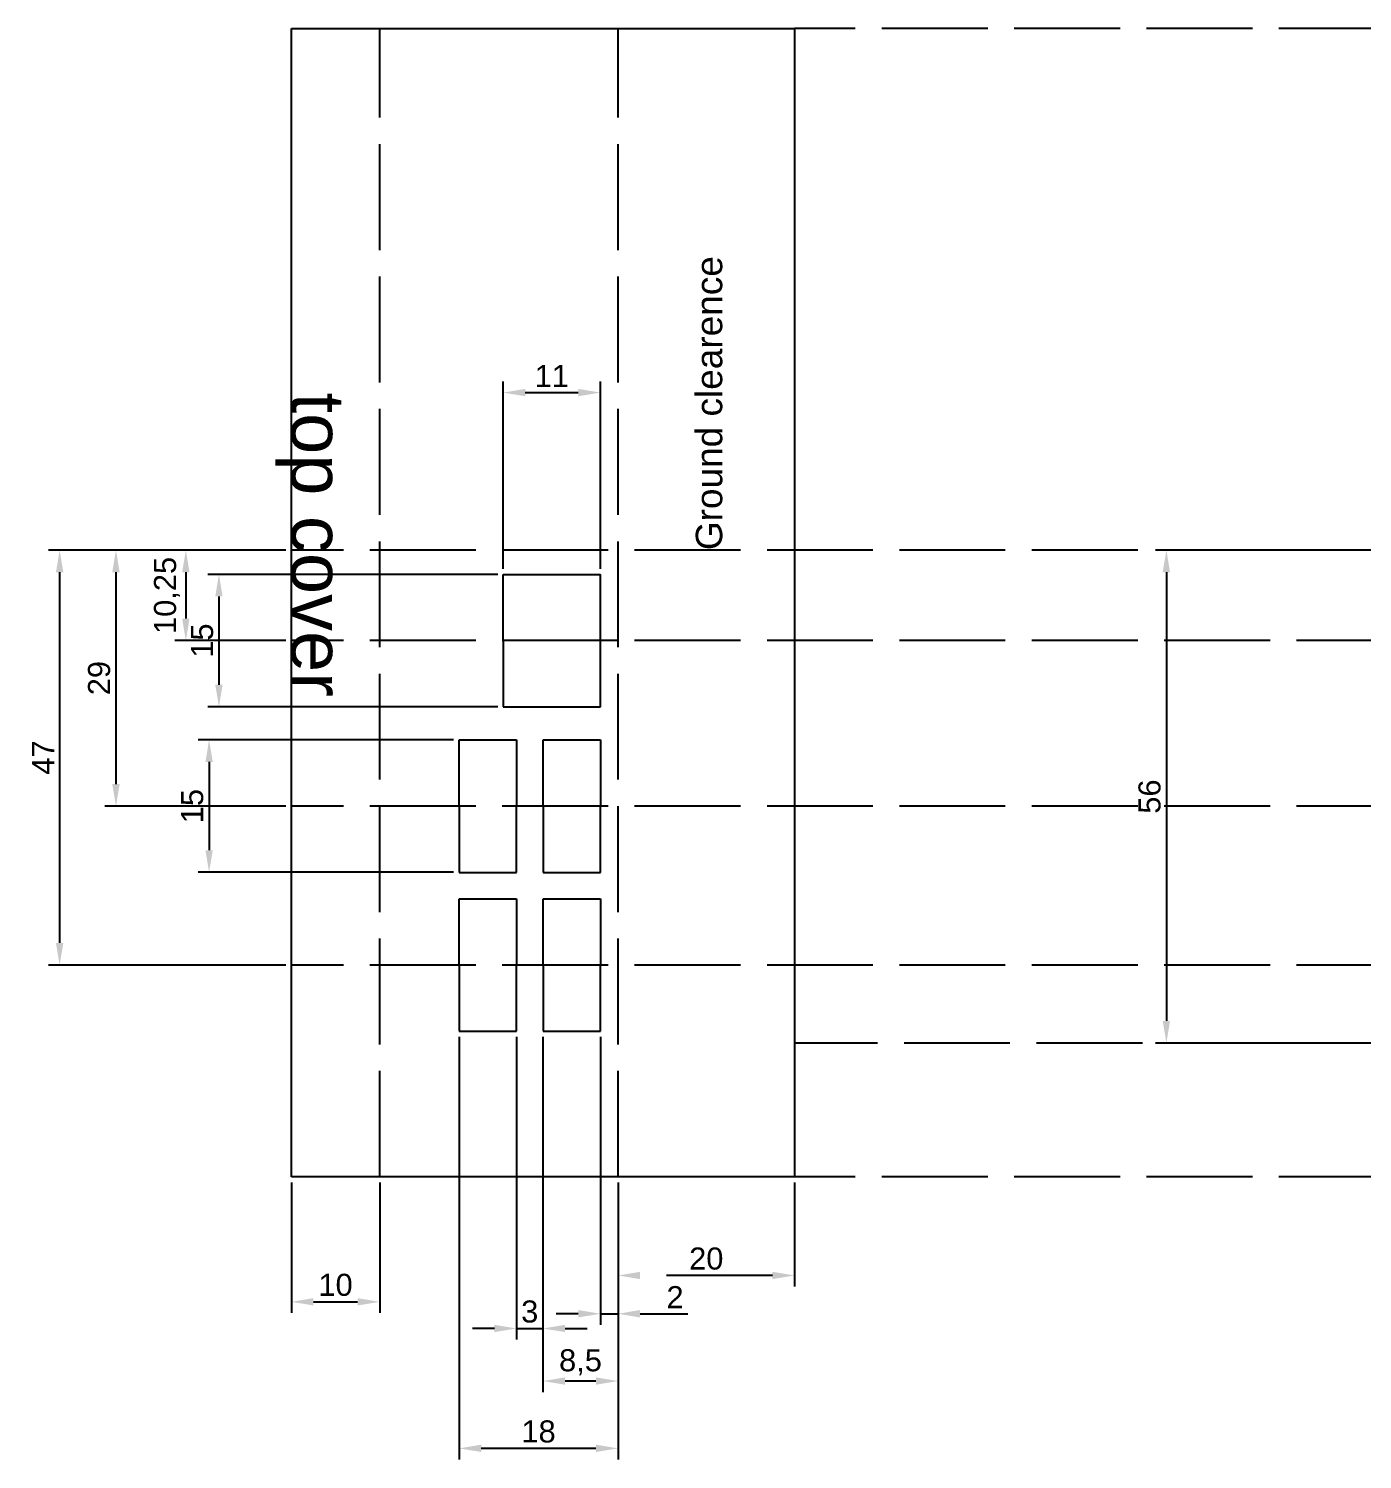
# Model space of a CAD drawing. Header units: millimetres. Extents: x 4871 to 10927, y 4991 to 10274.
# Drawn here: x 4870.6 to 5021.7, y 4998.7 to 5160.8 of the extents above; entities that cross this region are included whole.
import ezdxf

# ---------------------------------------------------------------- set-up
doc = ezdxf.new("R2010")
doc.units = ezdxf.units.MM
doc.linetypes.add('ACAD_ISO02W100', pattern=[15, 12, -3])
doc.styles.get("Standard").update_dxf_attribs({"font": 'arial.ttf'})
doc.dimstyles.new('ISO-25', dxfattribs={"dimtxt": 2.5, "dimasz": 2.5, "dimexe": 1.25, "dimexo": 0.625, "dimtad": 1, "dimtxsty": 'Standard', "dimcen": 2.5, "dimadec": 0, "dimazin": 0, "dimtfac": 1, "dimtmove": 0, "dimatfit": 3, "dimfxl": 1, "dimarcsym": 0})

# ---------------------------------------------------------------- blocks, each defined once
blk = doc.blocks.new('*D57')
at = {"color": 0, "linetype": 'ACAD_ISO02W100', "lineweight": -2, "transparency": 16777216}
for p, q in [((4937.34, 5030.12), (4937.34, 5018.33)), ((4957.34, 5030.12), (4957.34, 5018.33)), ((4954.84, 5019.58), (4939.84, 5019.58))]:
    blk.add_line(p, q, dxfattribs=at)
for points in [[(4939.84, 5019.99), (4939.84, 5019.16), (4937.34, 5019.58)], [(4954.84, 5019.99), (4954.84, 5019.16), (4957.34, 5019.58)]]:
    blk.add_solid(points, dxfattribs=at)
at = {"layer": 'Defpoints', "color": 0, "linetype": 'ACAD_ISO02W100', "lineweight": -2, "transparency": 16777216}
for p in [(4937.34, 5030.75), (4957.34, 5030.75), (4937.34, 5019.58)]:
    blk.add_point(p, dxfattribs=at)
at = {"color": 0, "linetype": 'ACAD_ISO02W100', "lineweight": -2, "transparency": 16777216, "insert": (4947.34, 5021.48), "char_height": 2.5, "attachment_point": 5}
blk.add_mtext('20', dxfattribs=at)
blk = doc.blocks.new('*D58')
at = {"color": 0, "linetype": 'ByBlock', "lineweight": -2, "transparency": 16777216}
for p, q in [((4899.72, 5101.75), (4887.13, 5101.75)), ((4888.38, 5099.25), (4888.38, 5094)), ((4899.72, 5091.5), (4887.13, 5091.5))]:
    blk.add_line(p, q, dxfattribs=at)
for points in [[(4887.96, 5099.25), (4888.79, 5099.25), (4888.38, 5101.75)], [(4887.96, 5094), (4888.79, 5094), (4888.38, 5091.5)]]:
    blk.add_solid(points, dxfattribs=at)
at = {"layer": 'Defpoints', "color": 0, "linetype": 'ByBlock', "lineweight": -2, "transparency": 16777216}
for p in [(4900.34, 5101.75), (4888.38, 5091.5), (4900.34, 5091.5)]:
    blk.add_point(p, dxfattribs=at)
at = {"color": 0, "linetype": 'ByBlock', "lineweight": -2, "transparency": 16777216, "insert": (4886.25, 5096.62), "char_height": 2.5, "attachment_point": 5, "rotation": 90}
blk.add_mtext('10,25', dxfattribs=at)
blk = doc.blocks.new('*D59')
at = {"color": 0, "linetype": 'ByBlock', "lineweight": -2, "transparency": 16777216}
for p, q in [((4899.72, 5101.75), (4879.21, 5101.75)), ((4880.46, 5099.25), (4880.46, 5075.25)), ((4899.72, 5072.75), (4879.21, 5072.75))]:
    blk.add_line(p, q, dxfattribs=at)
for points in [[(4880.04, 5099.25), (4880.88, 5099.25), (4880.46, 5101.75)], [(4880.04, 5075.25), (4880.88, 5075.25), (4880.46, 5072.75)]]:
    blk.add_solid(points, dxfattribs=at)
at = {"layer": 'Defpoints', "color": 0, "linetype": 'ByBlock', "lineweight": -2, "transparency": 16777216}
for p in [(4900.34, 5101.75), (4880.46, 5072.75), (4900.34, 5072.75)]:
    blk.add_point(p, dxfattribs=at)
at = {"color": 0, "linetype": 'ByBlock', "lineweight": -2, "transparency": 16777216, "insert": (4878.56, 5087.25), "char_height": 2.5, "attachment_point": 5, "rotation": 90}
blk.add_mtext('29', dxfattribs=at)
blk = doc.blocks.new('*D60')
at = {"color": 0, "linetype": 'ByBlock', "lineweight": -2, "transparency": 16777216}
for p, q in [((4899.72, 5101.75), (4872.83, 5101.75)), ((4874.08, 5099.25), (4874.08, 5057.25)), ((4899.72, 5054.75), (4872.83, 5054.75))]:
    blk.add_line(p, q, dxfattribs=at)
for points in [[(4873.66, 5099.25), (4874.5, 5099.25), (4874.08, 5101.75)], [(4873.66, 5057.25), (4874.5, 5057.25), (4874.08, 5054.75)]]:
    blk.add_solid(points, dxfattribs=at)
at = {"layer": 'Defpoints', "color": 0, "linetype": 'ByBlock', "lineweight": -2, "transparency": 16777216}
for p in [(4900.34, 5101.75), (4874.08, 5054.75), (4900.34, 5054.75)]:
    blk.add_point(p, dxfattribs=at)
at = {"color": 0, "linetype": 'ByBlock', "lineweight": -2, "transparency": 16777216, "insert": (4872.21, 5078.25), "char_height": 2.5, "attachment_point": 5, "rotation": 90}
blk.add_mtext('47', dxfattribs=at)
blk = doc.blocks.new('*D61')
at = {"color": 0, "linetype": 'ByBlock', "lineweight": -2, "transparency": 16777216}
for p, q in [((5055.6, 5101.75), (4998.22, 5101.75)), ((4999.47, 5099.25), (4999.47, 5048.41)), ((5056.12, 5045.91), (4998.22, 5045.91))]:
    blk.add_line(p, q, dxfattribs=at)
for points in [[(4999.05, 5099.25), (4999.88, 5099.25), (4999.47, 5101.75)], [(4999.05, 5048.41), (4999.88, 5048.41), (4999.47, 5045.91)]]:
    blk.add_solid(points, dxfattribs=at)
at = {"layer": 'Defpoints', "color": 0, "linetype": 'ByBlock', "lineweight": -2, "transparency": 16777216}
for p in [(5056.22, 5101.75), (4999.47, 5045.91), (5056.75, 5045.91)]:
    blk.add_point(p, dxfattribs=at)
at = {"color": 0, "linetype": 'ByBlock', "lineweight": -2, "transparency": 16777216, "insert": (4997.57, 5073.83), "char_height": 2.5, "attachment_point": 5, "rotation": 90}
blk.add_mtext('56', dxfattribs=at)
blk = doc.blocks.new('*D62')
at = {"color": 0, "linetype": 'ByBlock', "lineweight": -2, "transparency": 16777216}
for p, q in [((4935.34, 5046.62), (4935.34, 5013.99)), ((4937.34, 5030.12), (4937.34, 5013.99)), ((4932.84, 5015.24), (4930.34, 5015.24)), ((4935.34, 5015.24), (4937.34, 5015.24)), ((4939.84, 5015.24), (4945.25, 5015.24))]:
    blk.add_line(p, q, dxfattribs=at)
for points in [[(4932.84, 5015.66), (4932.84, 5014.82), (4935.34, 5015.24)], [(4939.84, 5015.66), (4939.84, 5014.82), (4937.34, 5015.24)]]:
    blk.add_solid(points, dxfattribs=at)
at = {"layer": 'Defpoints', "color": 0, "linetype": 'ByBlock', "lineweight": -2, "transparency": 16777216}
for p in [(4935.34, 5047.25), (4937.34, 5030.75), (4937.34, 5015.24)]:
    blk.add_point(p, dxfattribs=at)
at = {"color": 0, "linetype": 'ByBlock', "lineweight": -2, "transparency": 16777216, "insert": (4943.8, 5017.12), "char_height": 2.5, "attachment_point": 5}
blk.add_mtext('2', dxfattribs=at)
blk = doc.blocks.new('*D63')
at = {"color": 0, "linetype": 'ByBlock', "lineweight": -2, "transparency": 16777216}
for p, q in [((4928.84, 5046.62), (4928.84, 5006.37)), ((4937.34, 5030.12), (4937.34, 5006.37)), ((4934.84, 5007.62), (4931.34, 5007.62))]:
    blk.add_line(p, q, dxfattribs=at)
for points in [[(4931.34, 5008.03), (4931.34, 5007.2), (4928.84, 5007.62)], [(4934.84, 5008.03), (4934.84, 5007.2), (4937.34, 5007.62)]]:
    blk.add_solid(points, dxfattribs=at)
at = {"layer": 'Defpoints', "color": 0, "linetype": 'ByBlock', "lineweight": -2, "transparency": 16777216}
for p in [(4928.84, 5047.25), (4937.34, 5030.75), (4928.84, 5007.62)]:
    blk.add_point(p, dxfattribs=at)
at = {"color": 0, "linetype": 'ByBlock', "lineweight": -2, "transparency": 16777216, "insert": (4933.09, 5009.74), "char_height": 2.5, "attachment_point": 5}
blk.add_mtext('8,5', dxfattribs=at)
blk = doc.blocks.new('*D64')
at = {"color": 0, "linetype": 'ByBlock', "lineweight": -2, "transparency": 16777216}
for p, q in [((4919.34, 5046.62), (4919.34, 4998.74)), ((4937.34, 5030.12), (4937.34, 4998.74)), ((4934.84, 4999.99), (4921.84, 4999.99))]:
    blk.add_line(p, q, dxfattribs=at)
for points in [[(4921.84, 5000.41), (4921.84, 4999.58), (4919.34, 4999.99)], [(4934.84, 5000.41), (4934.84, 4999.58), (4937.34, 4999.99)]]:
    blk.add_solid(points, dxfattribs=at)
at = {"layer": 'Defpoints', "color": 0, "linetype": 'ByBlock', "lineweight": -2, "transparency": 16777216}
for p in [(4919.34, 5047.25), (4937.34, 5030.75), (4919.34, 4999.99)]:
    blk.add_point(p, dxfattribs=at)
at = {"color": 0, "linetype": 'ByBlock', "lineweight": -2, "transparency": 16777216, "insert": (4928.34, 5001.89), "char_height": 2.5, "attachment_point": 5}
blk.add_mtext('18', dxfattribs=at)
blk = doc.blocks.new('*D65')
at = {"color": 0, "linetype": 'ByBlock', "lineweight": -2, "transparency": 16777216}
for p, q in [((4925.84, 5046.62), (4925.84, 5012.32)), ((4928.84, 5046.62), (4928.84, 5012.32)), ((4923.34, 5013.57), (4920.84, 5013.57)), ((4925.84, 5013.57), (4928.84, 5013.57)), ((4931.34, 5013.57), (4933.84, 5013.57))]:
    blk.add_line(p, q, dxfattribs=at)
for points in [[(4923.34, 5013.99), (4923.34, 5013.16), (4925.84, 5013.57)], [(4931.34, 5013.99), (4931.34, 5013.16), (4928.84, 5013.57)]]:
    blk.add_solid(points, dxfattribs=at)
at = {"layer": 'Defpoints', "color": 0, "linetype": 'ByBlock', "lineweight": -2, "transparency": 16777216}
for p in [(4925.84, 5047.25), (4928.84, 5047.25), (4928.84, 5013.57)]:
    blk.add_point(p, dxfattribs=at)
at = {"color": 0, "linetype": 'ByBlock', "lineweight": -2, "transparency": 16777216, "insert": (4927.34, 5015.48), "char_height": 2.5, "attachment_point": 5}
blk.add_mtext('3', dxfattribs=at)
blk = doc.blocks.new('*D66')
at = {"color": 0, "linetype": 'ByBlock', "lineweight": -2, "transparency": 16777216}
for p, q in [((4923.72, 5099), (4890.88, 5099)), ((4892.13, 5096.5), (4892.13, 5086.5)), ((4923.72, 5084), (4890.88, 5084))]:
    blk.add_line(p, q, dxfattribs=at)
for points in [[(4891.71, 5096.5), (4892.54, 5096.5), (4892.13, 5099)], [(4891.71, 5086.5), (4892.54, 5086.5), (4892.13, 5084)]]:
    blk.add_solid(points, dxfattribs=at)
at = {"layer": 'Defpoints', "color": 0, "linetype": 'ByBlock', "lineweight": -2, "transparency": 16777216}
for p in [(4924.34, 5099), (4892.13, 5084), (4924.34, 5084)]:
    blk.add_point(p, dxfattribs=at)
at = {"color": 0, "linetype": 'ByBlock', "lineweight": -2, "transparency": 16777216, "insert": (4890.23, 5091.5), "char_height": 2.5, "attachment_point": 5, "rotation": 90}
blk.add_mtext('15', dxfattribs=at)
blk = doc.blocks.new('*D67')
at = {"color": 0, "linetype": 'ByBlock', "lineweight": -2, "transparency": 16777216}
for p, q in [((4924.34, 5099.62), (4924.34, 5120.85)), ((4935.34, 5099.62), (4935.34, 5120.85)), ((4926.84, 5119.6), (4932.84, 5119.6))]:
    blk.add_line(p, q, dxfattribs=at)
for points in [[(4926.84, 5120.02), (4926.84, 5119.18), (4924.34, 5119.6)], [(4932.84, 5120.02), (4932.84, 5119.18), (4935.34, 5119.6)]]:
    blk.add_solid(points, dxfattribs=at)
at = {"layer": 'Defpoints', "color": 0, "linetype": 'ByBlock', "lineweight": -2, "transparency": 16777216}
for p in [(4935.34, 5119.6), (4924.34, 5099), (4935.34, 5099)]:
    blk.add_point(p, dxfattribs=at)
at = {"color": 0, "linetype": 'ByBlock', "lineweight": -2, "transparency": 16777216, "insert": (4929.84, 5121.48), "char_height": 2.5, "attachment_point": 5}
blk.add_mtext('11', dxfattribs=at)
blk = doc.blocks.new('*D68')
at = {"color": 0, "linetype": 'ByBlock', "lineweight": -2, "transparency": 16777216}
for p, q in [((4918.72, 5080.25), (4889.76, 5080.25)), ((4891.01, 5077.75), (4891.01, 5067.75)), ((4918.72, 5065.25), (4889.76, 5065.25))]:
    blk.add_line(p, q, dxfattribs=at)
for points in [[(4890.6, 5077.75), (4891.43, 5077.75), (4891.01, 5080.25)], [(4890.6, 5067.75), (4891.43, 5067.75), (4891.01, 5065.25)]]:
    blk.add_solid(points, dxfattribs=at)
at = {"layer": 'Defpoints', "color": 0, "linetype": 'ByBlock', "lineweight": -2, "transparency": 16777216}
for p in [(4919.34, 5080.25), (4891.01, 5065.25), (4919.34, 5065.25)]:
    blk.add_point(p, dxfattribs=at)
at = {"color": 0, "linetype": 'ByBlock', "lineweight": -2, "transparency": 16777216, "insert": (4889.11, 5072.75), "char_height": 2.5, "attachment_point": 5, "rotation": 90}
blk.add_mtext('15', dxfattribs=at)
blk = doc.blocks.new('*D69')
at = {"color": 0, "linetype": 'ByBlock', "lineweight": -2, "transparency": 16777216}
for p, q in [((4900.34, 5030.12), (4900.34, 5015.34)), ((4910.34, 5030.12), (4910.34, 5015.34)), ((4902.84, 5016.59), (4907.84, 5016.59))]:
    blk.add_line(p, q, dxfattribs=at)
for points in [[(4902.84, 5017.01), (4902.84, 5016.18), (4900.34, 5016.59)], [(4907.84, 5017.01), (4907.84, 5016.18), (4910.34, 5016.59)]]:
    blk.add_solid(points, dxfattribs=at)
at = {"layer": 'Defpoints', "color": 0, "linetype": 'ByBlock', "lineweight": -2, "transparency": 16777216}
for p in [(4900.34, 5030.75), (4910.34, 5030.75), (4910.34, 5016.59)]:
    blk.add_point(p, dxfattribs=at)
at = {"color": 0, "linetype": 'ByBlock', "lineweight": -2, "transparency": 16777216, "insert": (4905.34, 5018.5), "char_height": 2.5, "attachment_point": 5}
blk.add_mtext('10', dxfattribs=at)

msp = doc.modelspace()

# ---------------------------------------------------------------- linework, layer by layer
at = {"color": 1, "linetype": 'ByBlock', "lineweight": -2}
for p, q in [((4900.344, 5030.747), (4900.344, 5160.832)), ((4900.344, 5160.832), (4957.344, 5160.832)), ((4957.344, 5160.832), (4957.344, 5030.747)), ((4957.344, 5030.747), (4900.344, 5030.747))]:
    msp.add_line(p, q, dxfattribs=at)
at = {"color": 1, "linetype": 'ACAD_ISO02W100', "lineweight": -2}
for p, q in [((4910.344, 5030.747), (4910.344, 5160.832)), ((4937.344, 5030.747), (4937.344, 5160.832))]:
    msp.add_line(p, q, dxfattribs=at)
at = {"color": 2, "linetype": 'ACAD_ISO02W100', "lineweight": -2}
for p, q in [((5054.221, 5160.832), (4957.344, 5160.832)), ((5056.221, 5101.747), (4900.344, 5101.747)), ((5056.221, 5091.497), (4900.344, 5091.497)), ((5056.221, 5072.747), (4900.344, 5072.747)), ((5056.221, 5054.747), (4900.344, 5054.747)), ((5056.747, 5045.907), (4957.344, 5045.907)), ((5054.221, 5030.747), (4957.344, 5030.747))]:
    msp.add_line(p, q, dxfattribs=at)
at = {"color": 0, "linetype": 'ByBlock', "lineweight": -2}
for p, q in [((4924.344, 5091.497), (4924.344, 5098.997)), ((4924.344, 5098.997), (4935.344, 5098.997)), ((4935.344, 5083.997), (4935.344, 5098.997)), ((4924.344, 5091.497), (4924.344, 5083.997)), ((4937.344, 5091.497), (4926.344, 5091.497)), ((4924.344, 5083.997), (4935.344, 5083.997)), ((4919.344, 5072.747), (4919.344, 5080.247)), ((4919.344, 5080.247), (4925.844, 5080.247)), ((4925.844, 5080.247), (4925.844, 5072.747)), ((4928.844, 5072.747), (4928.844, 5080.247)), ((4928.844, 5080.247), (4935.344, 5080.247)), ((4935.344, 5080.247), (4935.344, 5072.747)), ((4919.344, 5072.747), (4919.344, 5065.247)), ((4925.844, 5065.247), (4925.844, 5072.747)), ((4935.344, 5072.747), (4926.344, 5072.747)), ((4928.844, 5072.747), (4928.844, 5065.247)), ((4935.344, 5065.247), (4935.344, 5072.747)), ((4919.344, 5065.247), (4925.844, 5065.247)), ((4928.844, 5065.247), (4935.344, 5065.247)), ((4919.344, 5054.747), (4919.344, 5062.247)), ((4919.344, 5062.247), (4925.844, 5062.247)), ((4925.844, 5062.247), (4925.844, 5054.747)), ((4928.844, 5054.747), (4928.844, 5062.247)), ((4928.844, 5062.247), (4935.344, 5062.247)), ((4935.344, 5062.247), (4935.344, 5054.747)), ((4919.344, 5054.747), (4919.344, 5047.247)), ((4925.844, 5047.247), (4925.844, 5054.747)), ((4928.844, 5054.747), (4928.844, 5047.247)), ((4935.344, 5047.247), (4935.344, 5054.747)), ((4919.344, 5047.247), (4925.844, 5047.247)), ((4928.844, 5047.247), (4935.344, 5047.247))]:
    msp.add_line(p, q, dxfattribs=at)

# ---------------------------------------------------------------- texts
at = {"color": 1, "linetype": 'ACAD_ISO02W100', "lineweight": -2}
for s, height, rotation, p in [('Ground clearence', 3, 90, (4949.151, 5101.747)), ('top cover', 6, 270, (4900.344, 5119.602))]:
    msp.add_text(s, height=height, rotation=rotation, dxfattribs=at).set_placement(p)

# ---------------------------------------------------------------- dimensions: what is measured, and where the dimension line sits
at = {"color": 3, "linetype": 'ByBlock', "lineweight": -2}
for base, p1, p2, picture, middle in [((4935.344, 5119.602), (4924.344, 5098.997), (4935.344, 5098.997), '*D67', (4929.844, 5121.482)), ((4919.344, 4999.992), (4937.344, 5030.747), (4919.344, 5047.247), '*D64', (4928.344, 5001.894)), ((4928.844, 5013.573), (4925.844, 5047.247), (4928.844, 5047.247), '*D65', (4927.344, 5015.476)), ((4928.844, 5007.617), (4937.344, 5030.747), (4928.844, 5047.247), '*D63', (4933.094, 5009.744)), ((4910.344, 5016.595), (4900.344, 5030.747), (4910.344, 5030.747), '*D69', (4905.344, 5018.496))]:
    dim = msp.add_linear_dim(base=base, p1=p1, p2=p2, dimstyle='ISO-25', dxfattribs=at)
    dim.commit()
    dim.dimension.update_dxf_attribs({"geometry": picture, "text_midpoint": middle})
for base, p1, p2, picture, middle in [((4874.08, 5054.747), (4900.344, 5101.747), (4900.344, 5054.747), '*D60', (4872.205, 5078.247)), ((4880.461, 5072.747), (4900.344, 5101.747), (4900.344, 5072.747), '*D59', (4878.559, 5087.247)), ((4892.128, 5083.997), (4924.344, 5098.997), (4924.344, 5083.997), '*D66', (4890.227, 5091.497)), ((4891.014, 5065.247), (4919.344, 5080.247), (4919.344, 5065.247), '*D68', (4889.113, 5072.747))]:
    dim = msp.add_linear_dim(base=base, p1=p1, p2=p2, angle=90, dimstyle='ISO-25', dxfattribs=at)
    dim.commit()
    dim.dimension.update_dxf_attribs({"geometry": picture, "text_midpoint": middle})
dim = msp.add_linear_dim(base=(4888.378, 5091.497), p1=(4900.344, 5101.747), p2=(4900.344, 5091.497), angle=90, dimstyle='ISO-25', dxfattribs=at)
dim.commit()
dim.dimension.update_dxf_attribs({"geometry": '*D58', "text_midpoint": (4888.378, 5096.622), "dimtype": 160})
dim = msp.add_linear_dim(base=(4999.468, 5045.907), p1=(5056.221, 5101.747), p2=(5056.747, 5045.907), angle=90, text='56', dimstyle='ISO-25', dxfattribs=at)
dim.commit()
dim.dimension.update_dxf_attribs({"geometry": '*D61', "text_midpoint": (4997.567, 5073.827)})
at = {"color": 0, "linetype": 'ByBlock', "lineweight": -2}
dim = msp.add_linear_dim(base=(4937.344, 5015.241), p1=(4935.344, 5047.247), p2=(4937.344, 5030.747), dimstyle='ISO-25', dxfattribs=at)
dim.commit()
dim.dimension.update_dxf_attribs({"geometry": '*D62', "text_midpoint": (4943.797, 5017.121)})
at = {"color": 1, "linetype": 'ACAD_ISO02W100', "lineweight": -2}
dim = msp.add_linear_dim(base=(4937.344, 5019.576), p1=(4957.344, 5030.747), p2=(4937.344, 5030.747), dimstyle='ISO-25', dxfattribs=at)
dim.commit()
dim.dimension.update_dxf_attribs({"geometry": '*D57', "text_midpoint": (4947.344, 5021.478)})

doc.saveas('drawing.dxf')
